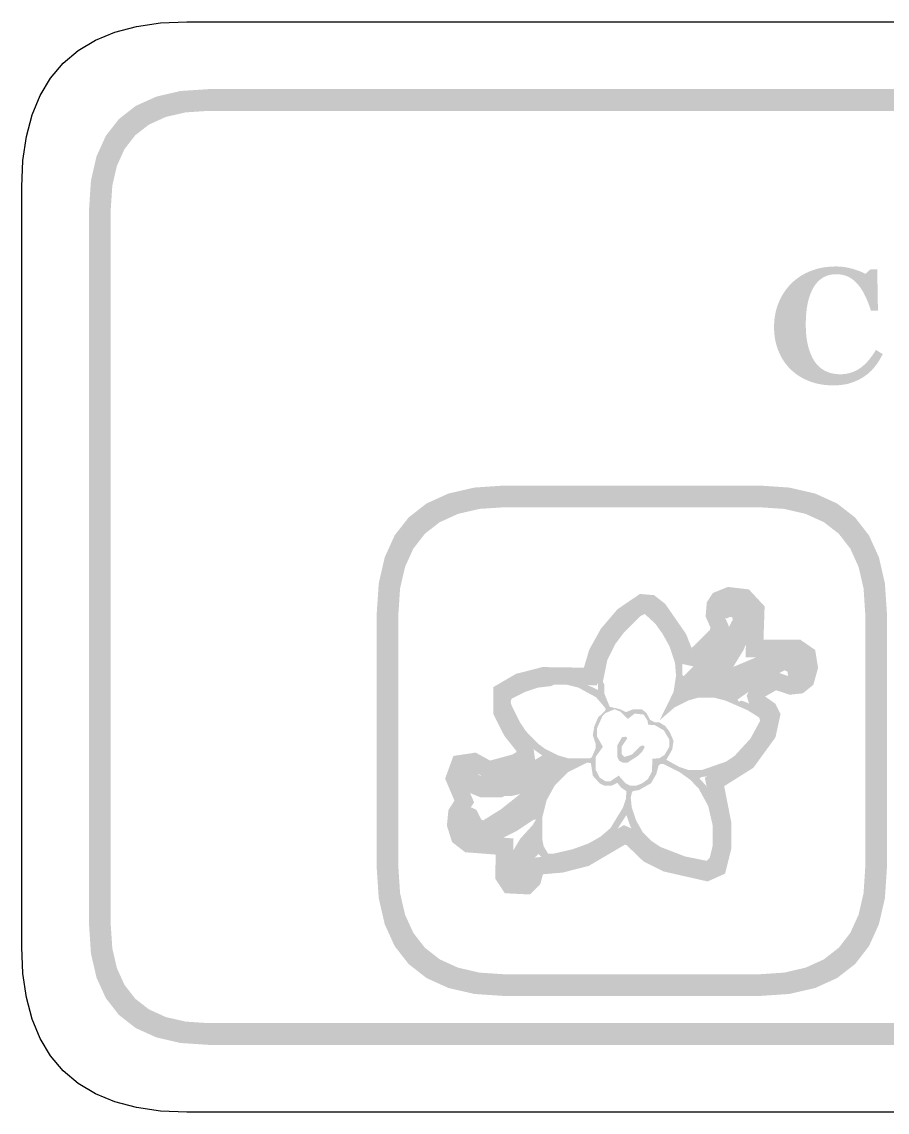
# Model space of a CAD drawing. Header units: millimetres. Extents: x 4 to 272, y 4 to 144.
# Drawn here: x 207.96 to 223.91, y 27.96 to 48.04 of the extents above; entities that cross this region are included whole.
import ezdxf

# ---------------------------------------------------------------- set-up
doc = ezdxf.new("R2010")
doc.units = ezdxf.units.MM
doc.layers.add('CUT', color=1, linetype='Continuous')
doc.layers.add('RASTER', color=7, linetype='Continuous')

msp = doc.modelspace()

# ---------------------------------------------------------------- hatches: boundary and pattern name
at = {"layer": 'RASTER'}
h = msp.add_hatch(color=7, dxfattribs=at)
h.paths.add_polyline_path([(209.2, 44.6), (209.234, 45.116), (209.337, 45.563), (209.509, 45.941), (209.75, 46.25), (210.059, 46.491), (210.438, 46.662), (210.884, 46.766), (211.4, 46.8), (268.6, 46.8), (269.116, 46.766), (269.563, 46.662), (269.941, 46.491), (270.25, 46.25), (270.491, 45.941), (270.663, 45.563), (270.766, 45.116), (270.8, 44.6), (270.8, 31.4), (270.766, 30.884), (270.662, 30.438), (270.491, 30.059), (270.25, 29.75), (269.941, 29.509), (269.563, 29.338), (269.116, 29.234), (268.6, 29.2), (211.4, 29.2), (210.884, 29.234), (210.438, 29.338), (210.059, 29.509), (209.75, 29.75), (209.509, 30.059), (209.337, 30.438), (209.234, 30.884), (209.2, 31.4)])
h.paths.add_polyline_path([(209.6, 44.6), (209.6, 31.4), (209.628, 30.978), (209.712, 30.613), (209.853, 30.303), (210.05, 30.05), (210.303, 29.853), (210.613, 29.712), (210.978, 29.628), (211.4, 29.6), (268.6, 29.6), (269.022, 29.628), (269.388, 29.712), (269.697, 29.853), (269.95, 30.05), (270.147, 30.303), (270.287, 30.612), (270.372, 30.978), (270.4, 31.4), (270.4, 44.6), (270.372, 45.022), (270.287, 45.387), (270.147, 45.697), (269.95, 45.95), (269.697, 46.147), (269.388, 46.288), (269.022, 46.372), (268.6, 46.4), (211.4, 46.4), (210.978, 46.372), (210.613, 46.288), (210.303, 46.147), (210.05, 45.95), (209.853, 45.697), (209.712, 45.387), (209.628, 45.022), (209.6, 44.6)], flags=0)
msp.add_hatch(color=7, dxfattribs=at).paths.add_polyline_path([(222.907, 41.344), (222.851, 41.345), (222.795, 41.349), (222.74, 41.355), (222.686, 41.363), (222.633, 41.373), (222.581, 41.386), (222.53, 41.401), (222.48, 41.418), (222.431, 41.438), (222.383, 41.459), (222.338, 41.483), (222.293, 41.509), (222.251, 41.537), (222.21, 41.567), (222.17, 41.599), (222.133, 41.633), (222.097, 41.668), (222.064, 41.706), (222.032, 41.745), (222.003, 41.787), (221.975, 41.83), (221.95, 41.876), (221.926, 41.924), (221.904, 41.973), (221.884, 42.025), (221.868, 42.077), (221.853, 42.131), (221.841, 42.186), (221.832, 42.243), (221.826, 42.3), (221.822, 42.359), (221.821, 42.42), (221.822, 42.479), (221.826, 42.538), (221.832, 42.596), (221.842, 42.652), (221.853, 42.708), (221.868, 42.762), (221.885, 42.815), (221.905, 42.867), (221.927, 42.918), (221.951, 42.967), (221.978, 43.014), (222.006, 43.059), (222.037, 43.103), (222.069, 43.145), (222.104, 43.185), (222.141, 43.224), (222.18, 43.26), (222.22, 43.294), (222.262, 43.325), (222.306, 43.355), (222.352, 43.383), (222.399, 43.408), (222.449, 43.432), (222.5, 43.453), (222.553, 43.472), (222.607, 43.489), (222.661, 43.503), (222.717, 43.514), (222.774, 43.523), (222.831, 43.529), (222.889, 43.533), (222.948, 43.534), (222.991, 43.534), (223.033, 43.532), (223.074, 43.528), (223.114, 43.524), (223.153, 43.518), (223.19, 43.511), (223.227, 43.502), (223.263, 43.493), (223.298, 43.482), (223.332, 43.471), (223.364, 43.46), (223.395, 43.448), (223.424, 43.436), (223.452, 43.424), (223.478, 43.411), (223.504, 43.398), (223.594, 43.479), (223.722, 43.479), (223.735, 42.72), (223.606, 42.72), (223.578, 42.804), (223.549, 42.882), (223.518, 42.954), (223.485, 43.021), (223.452, 43.082), (223.417, 43.137), (223.38, 43.186), (223.343, 43.23), (223.303, 43.268), (223.261, 43.301), (223.218, 43.329), (223.172, 43.352), (223.124, 43.369), (223.074, 43.382), (223.022, 43.39), (222.968, 43.392), (222.901, 43.388), (222.838, 43.377), (222.78, 43.358), (222.725, 43.332), (222.675, 43.297), (222.629, 43.256), (222.587, 43.207), (222.549, 43.15), (222.515, 43.086), (222.486, 43.016), (222.461, 42.94), (222.441, 42.858), (222.425, 42.77), (222.414, 42.676), (222.407, 42.576), (222.405, 42.469), (222.406, 42.409), (222.408, 42.35), (222.412, 42.294), (222.417, 42.24), (222.424, 42.188), (222.433, 42.139), (222.443, 42.092), (222.454, 42.047), (222.467, 42.004), (222.481, 41.963), (222.495, 41.925), (222.511, 41.889), (222.527, 41.855), (222.545, 41.822), (222.563, 41.793), (222.582, 41.765), (222.604, 41.738), (222.627, 41.713), (222.65, 41.69), (222.675, 41.668), (222.7, 41.649), (222.727, 41.631), (222.755, 41.615), (222.783, 41.601), (222.812, 41.589), (222.842, 41.579), (222.873, 41.57), (222.905, 41.562), (222.937, 41.557), (222.971, 41.553), (223.005, 41.55), (223.039, 41.549), (223.09, 41.551), (223.139, 41.556), (223.187, 41.565), (223.233, 41.577), (223.278, 41.593), (223.322, 41.612), (223.364, 41.635), (223.405, 41.661), (223.444, 41.69), (223.483, 41.724), (223.521, 41.76), (223.558, 41.801), (223.594, 41.845), (223.629, 41.892), (223.664, 41.943), (223.697, 41.998), (223.823, 41.921), (223.807, 41.89), (223.79, 41.859), (223.773, 41.829), (223.756, 41.799), (223.737, 41.771), (223.719, 41.743), (223.699, 41.717), (223.679, 41.691), (223.659, 41.666), (223.638, 41.642), (223.616, 41.618), (223.593, 41.596), (223.569, 41.575), (223.545, 41.554), (223.519, 41.534), (223.493, 41.516), (223.464, 41.496), (223.434, 41.478), (223.403, 41.46), (223.372, 41.444), (223.339, 41.429), (223.306, 41.415), (223.272, 41.402), (223.238, 41.39), (223.202, 41.379), (223.165, 41.37), (223.126, 41.362), (223.085, 41.356), (223.043, 41.351), (223, 41.347), (222.954, 41.345), (222.907, 41.344)])
h = msp.add_hatch(color=7, dxfattribs=at)
h.paths.add_polyline_path([(214.5, 37.15), (214.537, 37.701), (214.647, 38.178), (214.83, 38.582), (215.087, 38.912), (215.418, 39.17), (215.822, 39.353), (216.299, 39.463), (216.85, 39.5), (221.55, 39.5), (222.101, 39.463), (222.578, 39.353), (222.982, 39.17), (223.313, 38.912), (223.57, 38.582), (223.753, 38.178), (223.863, 37.701), (223.9, 37.15), (223.9, 32.45), (223.863, 31.899), (223.753, 31.422), (223.57, 31.018), (223.313, 30.687), (222.982, 30.43), (222.578, 30.247), (222.101, 30.137), (221.55, 30.1), (216.85, 30.1), (216.299, 30.137), (215.822, 30.247), (215.418, 30.43), (215.088, 30.688), (214.83, 31.018), (214.647, 31.422), (214.537, 31.899), (214.5, 32.45)])
h.paths.add_polyline_path([(214.9, 37.15), (214.9, 32.45), (214.93, 31.993), (215.022, 31.597), (215.174, 31.262), (215.388, 30.988), (215.662, 30.774), (215.997, 30.622), (216.393, 30.53), (216.85, 30.5), (221.55, 30.5), (222.007, 30.53), (222.403, 30.622), (222.738, 30.774), (223.013, 30.988), (223.226, 31.262), (223.378, 31.597), (223.47, 31.993), (223.5, 32.45), (223.5, 37.15), (223.47, 37.607), (223.378, 38.003), (223.226, 38.338), (223.013, 38.613), (222.738, 38.826), (222.403, 38.978), (222.007, 39.07), (221.55, 39.1), (216.85, 39.1), (216.393, 39.07), (215.997, 38.978), (215.662, 38.826), (215.388, 38.613), (215.174, 38.338), (215.022, 38.003), (214.93, 37.607), (214.9, 37.15)], flags=0)
h = msp.add_hatch(color=7, dxfattribs=at)
h.paths.add_polyline_path([(220.968, 37.633), (221.357, 37.587), (221.647, 37.275), (221.626, 36.659), (222.308, 36.659), (222.578, 36.473), (222.632, 36.142), (222.545, 35.831), (222.351, 35.673), (222.111, 35.648), (221.857, 35.73), (221.661, 35.617), (221.657, 35.607), (221.654, 35.617), (221.844, 35.482), (221.94, 35.29), (221.846, 34.861), (221.439, 34.302), (220.902, 33.964), (221.033, 33.296), (221.033, 32.809), (220.919, 32.353), (220.597, 32.209), (219.79, 32.392), (219.414, 32.579), (219.106, 32.876), (219.077, 32.889), (218.407, 32.496), (217.928, 32.373), (217.562, 32.341), (217.513, 32.156), (217.326, 31.969), (216.861, 31.992), (216.682, 32.261), (216.693, 32.704), (216.13, 32.747), (215.887, 32.935), (215.793, 33.237), (215.821, 33.526), (215.932, 33.697), (215.76, 34.103), (215.912, 34.52), (216.323, 34.582), (216.588, 34.435), (217.004, 34.548), (217.075, 34.593), (217.071, 34.615), (216.852, 34.889), (216.649, 35.292), (216.649, 35.789), (217.066, 36.032), (217.553, 36.157), (218.317, 36.146), (218.415, 36.477), (218.631, 36.865), (218.937, 37.223), (219.35, 37.504), (219.611, 37.481), (219.816, 37.32), (220.199, 36.767), (220.303, 36.504), (220.299, 36.505), (220.636, 36.837), (220.65, 36.884), (220.559, 37.089), (220.582, 37.352), (220.695, 37.522)])
h.paths.add_polyline_path([(221.012, 37.306), (220.907, 37.263), (220.893, 37.242), (220.885, 37.143), (220.99, 36.907), (220.919, 36.667), (220.4, 36.154), (220.067, 36.229), (219.915, 36.615), (219.58, 37.098), (219.488, 37.171), (219.436, 37.175), (219.152, 36.983), (218.895, 36.681), (218.712, 36.352), (218.555, 35.822), (217.591, 35.837), (217.189, 35.733), (216.969, 35.605), (216.969, 35.368), (217.122, 35.063), (217.376, 34.747), (217.42, 34.435), (217.135, 34.251), (216.546, 34.093), (216.263, 34.249), (216.148, 34.232), (216.104, 34.111), (216.293, 33.666), (216.132, 33.418), (216.118, 33.27), (216.163, 33.126), (216.25, 33.059), (217.02, 33.001), (217.005, 32.354), (217.038, 32.304), (217.201, 32.296), (217.226, 32.321), (217.31, 32.641), (217.874, 32.689), (218.284, 32.795), (219.054, 33.247), (219.286, 33.147), (219.6, 32.844), (219.898, 32.696), (220.564, 32.545), (220.646, 32.581), (220.713, 32.848), (220.713, 33.265), (220.546, 34.118), (221.216, 34.54), (221.548, 34.995), (221.603, 35.248), (221.593, 35.268), (221.379, 35.42), (221.317, 35.627), (221.409, 35.84), (221.819, 36.078), (222.145, 35.973), (222.223, 35.981), (222.264, 36.014), (222.304, 36.16), (222.284, 36.287), (222.208, 36.339), (221.295, 36.339), (221.322, 37.154), (221.203, 37.283), (221.012, 37.306)], flags=0)
h = msp.add_hatch(color=7, dxfattribs=at)
h.paths.add_polyline_path([(221.014, 37.393), (221.166, 37.401), (221.253, 37.355), (221.36, 37.276), (221.431, 37.135), (221.431, 36.895), (221.405, 36.789), (221.253, 36.462), (221.067, 36.159), (221.617, 36.39), (221.963, 36.47), (222.176, 36.444), (222.316, 36.372), (222.37, 36.319), (222.415, 36.204), (222.354, 36), (222.263, 35.904), (222.229, 35.885), (222.088, 35.904), (222.069, 36.071), (222.016, 36.098), (221.663, 35.92), (221.147, 35.558), (221.173, 35.521), (221.219, 35.54), (221.298, 35.513), (221.546, 35.388), (221.679, 35.282), (221.697, 35.168), (221.644, 35.035), (221.546, 34.841), (221.413, 34.655), (221.147, 34.389), (220.9, 34.237), (220.687, 34.158), (220.474, 34.131), (220.448, 34.104), (220.562, 33.98), (220.687, 33.732), (220.793, 33.307), (220.793, 32.802), (220.695, 32.502), (220.607, 32.456), (220.395, 32.483), (219.836, 32.642), (219.589, 32.767), (219.27, 33.06), (219.172, 33.227), (219.1, 33.432), (218.861, 33.06), (218.595, 32.874), (218.295, 32.722), (217.763, 32.589), (217.604, 32.589), (217.479, 32.714), (217.356, 32.597), (217.285, 32.483), (217.311, 32.377), (217.293, 32.262), (217.152, 32.164), (217.011, 32.209), (216.913, 32.35), (216.913, 32.536), (216.966, 32.696), (217.144, 32.996), (217.372, 33.246), (217.436, 33.352), (217.383, 33.342), (217.08, 33.14), (216.833, 33.015), (216.567, 32.935), (216.328, 32.935), (216.16, 33.007), (216.054, 33.14), (216.009, 33.28), (216.054, 33.448), (216.097, 33.512), (216.168, 33.546), (216.248, 33.573), (216.336, 33.528), (216.426, 33.352), (216.461, 33.334), (216.788, 33.538), (217.144, 33.82), (216.992, 33.785), (216.859, 33.785), (216.806, 33.759), (216.408, 33.759), (216.107, 33.884), (216.009, 34.051), (216.009, 34.184), (216.054, 34.272), (216.134, 34.352), (216.221, 34.37), (216.309, 34.325), (216.373, 34.176), (216.408, 34.158), (216.54, 34.158), (216.939, 34.264), (217.418, 34.45), (217.55, 34.53), (217.41, 34.628), (217.197, 34.841), (217.064, 35.027), (216.966, 35.194), (216.859, 35.46), (216.878, 35.628), (217.011, 35.734), (217.178, 35.806), (217.418, 35.885), (217.683, 35.939), (218.056, 35.939), (218.321, 35.859), (218.579, 35.734), (218.561, 36.098), (218.64, 36.364), (218.765, 36.611), (218.872, 36.771), (219.164, 37.09), (219.438, 37.268), (219.552, 37.222), (219.658, 37.116), (219.924, 36.744), (220.102, 36.337), (220.129, 36.231), (220.129, 36.018), (220.155, 35.992), (220.775, 36.595), (220.987, 36.888), (221.059, 37.028), (221.051, 37.074), (221.006, 37.082), (220.953, 37.055), (220.839, 37.074), (220.793, 37.135), (220.793, 37.214), (220.865, 37.329)])
h.paths.add_polyline_path([(219.438, 37.135), (219.35, 37.09), (219.058, 36.797), (218.898, 36.584), (218.747, 36.284), (218.667, 35.885), (218.693, 35.832), (218.693, 35.673), (218.792, 35.426), (218.986, 35.38), (219.092, 35.327), (219.225, 35.38), (219.385, 35.38), (219.472, 35.309), (219.536, 35.186), (219.624, 35.141), (219.704, 35.141), (219.818, 35.069), (219.898, 34.963), (219.969, 34.796), (219.943, 34.636), (219.836, 34.45), (220.076, 34.317), (220.235, 34.264), (220.501, 34.264), (220.934, 34.415), (221.094, 34.522), (221.386, 34.841), (221.564, 35.168), (221.546, 35.229), (221.333, 35.362), (220.926, 35.54), (220.714, 35.593), (220.421, 35.593), (220.235, 35.54), (219.988, 35.415), (219.712, 35.176), (219.969, 35.699), (220.015, 36), (219.996, 36.231), (219.89, 36.55), (219.765, 36.771), (219.632, 36.957)], flags=0)
h.paths.add_polyline_path([(217.763, 35.832), (217.71, 35.806), (217.471, 35.779), (217.232, 35.699), (216.984, 35.574), (216.966, 35.513), (216.992, 35.434), (217.144, 35.133), (217.25, 34.974), (217.489, 34.734), (217.596, 34.655), (217.843, 34.53), (218.029, 34.477), (218.428, 34.477), (218.462, 34.495), (218.534, 34.663), (218.534, 34.742), (218.481, 34.902), (218.507, 35.061), (218.579, 35.229), (218.701, 35.346), (218.72, 35.38), (218.701, 35.415), (218.542, 35.601), (218.215, 35.779), (218.002, 35.832)], flags=0)
h.paths.add_polyline_path([(218.88, 35.38), (218.712, 35.309), (218.659, 35.255), (218.561, 35.035), (218.561, 34.875), (218.667, 34.689), (218.534, 34.503), (218.534, 34.264), (218.606, 34.123), (218.72, 34.051), (218.8, 34.051), (218.959, 34.158), (219.084, 34.017), (219.172, 33.972), (219.278, 33.972), (219.393, 34.017), (219.499, 34.096), (219.571, 34.237), (219.579, 34.469), (219.704, 34.477), (219.802, 34.538), (219.89, 34.689), (219.89, 34.822), (219.791, 34.99), (219.624, 35.088), (219.499, 35.096), (219.491, 35.168), (219.419, 35.282), (219.252, 35.301), (219.127, 35.202), (218.994, 35.335)], flags=0)
h.paths.add_polyline_path([(219.02, 34.867), (219.092, 34.875), (219.119, 34.849), (219.012, 34.689), (219.012, 34.556), (219.066, 34.503), (219.206, 34.548), (219.35, 34.697), (219.411, 34.716), (219.438, 34.689), (219.393, 34.602), (219.313, 34.522), (219.119, 34.397), (219.039, 34.397), (218.967, 34.431), (218.933, 34.503), (218.933, 34.716)], flags=0)
h.paths.add_polyline_path([(218.375, 34.397), (218.021, 34.219), (217.782, 33.98), (217.63, 33.706), (217.55, 33.387), (217.55, 32.988), (217.577, 32.855), (217.657, 32.722), (217.763, 32.722), (218.109, 32.802), (218.401, 32.908), (218.622, 33.033), (218.808, 33.193), (219.039, 33.573), (219.092, 33.732), (219.1, 33.873), (219.004, 33.937), (218.933, 34.025), (218.826, 33.972), (218.693, 33.972), (218.606, 34.017), (218.481, 34.158), (218.446, 34.389)], flags=0)
h.paths.add_polyline_path([(219.73, 34.37), (219.696, 34.352), (219.65, 34.184), (219.552, 34.017), (219.331, 33.892), (219.217, 33.873), (219.199, 33.839), (219.18, 33.751), (219.199, 33.573), (219.278, 33.334), (219.403, 33.113), (219.563, 32.953), (219.722, 32.847), (220.182, 32.669), (220.581, 32.589), (220.634, 32.642), (220.687, 32.855), (220.687, 33.254), (220.607, 33.599), (220.429, 33.926), (220.27, 34.086), (220.084, 34.219), (219.783, 34.37)], flags=0)

# ---------------------------------------------------------------- linework, layer by layer
at = {"layer": 'CUT'}
msp.add_lwpolyline([(269.001, 27.96), (210.999, 27.96), (210.517, 27.981), (210.075, 28.044), (209.675, 28.149), (209.315, 28.297), (208.997, 28.488), (208.722, 28.722), (208.488, 28.997), (208.297, 29.315), (208.149, 29.675), (208.044, 30.075), (207.981, 30.517), (207.96, 30.999), (207.96, 45.001), (207.981, 45.483), (208.044, 45.925), (208.149, 46.325), (208.297, 46.685), (208.488, 47.003), (208.722, 47.278), (208.997, 47.512), (209.315, 47.703), (209.675, 47.851), (210.075, 47.956), (210.517, 48.019), (210.999, 48.04), (269.001, 48.04)], dxfattribs=at)

doc.saveas('drawing.dxf')
